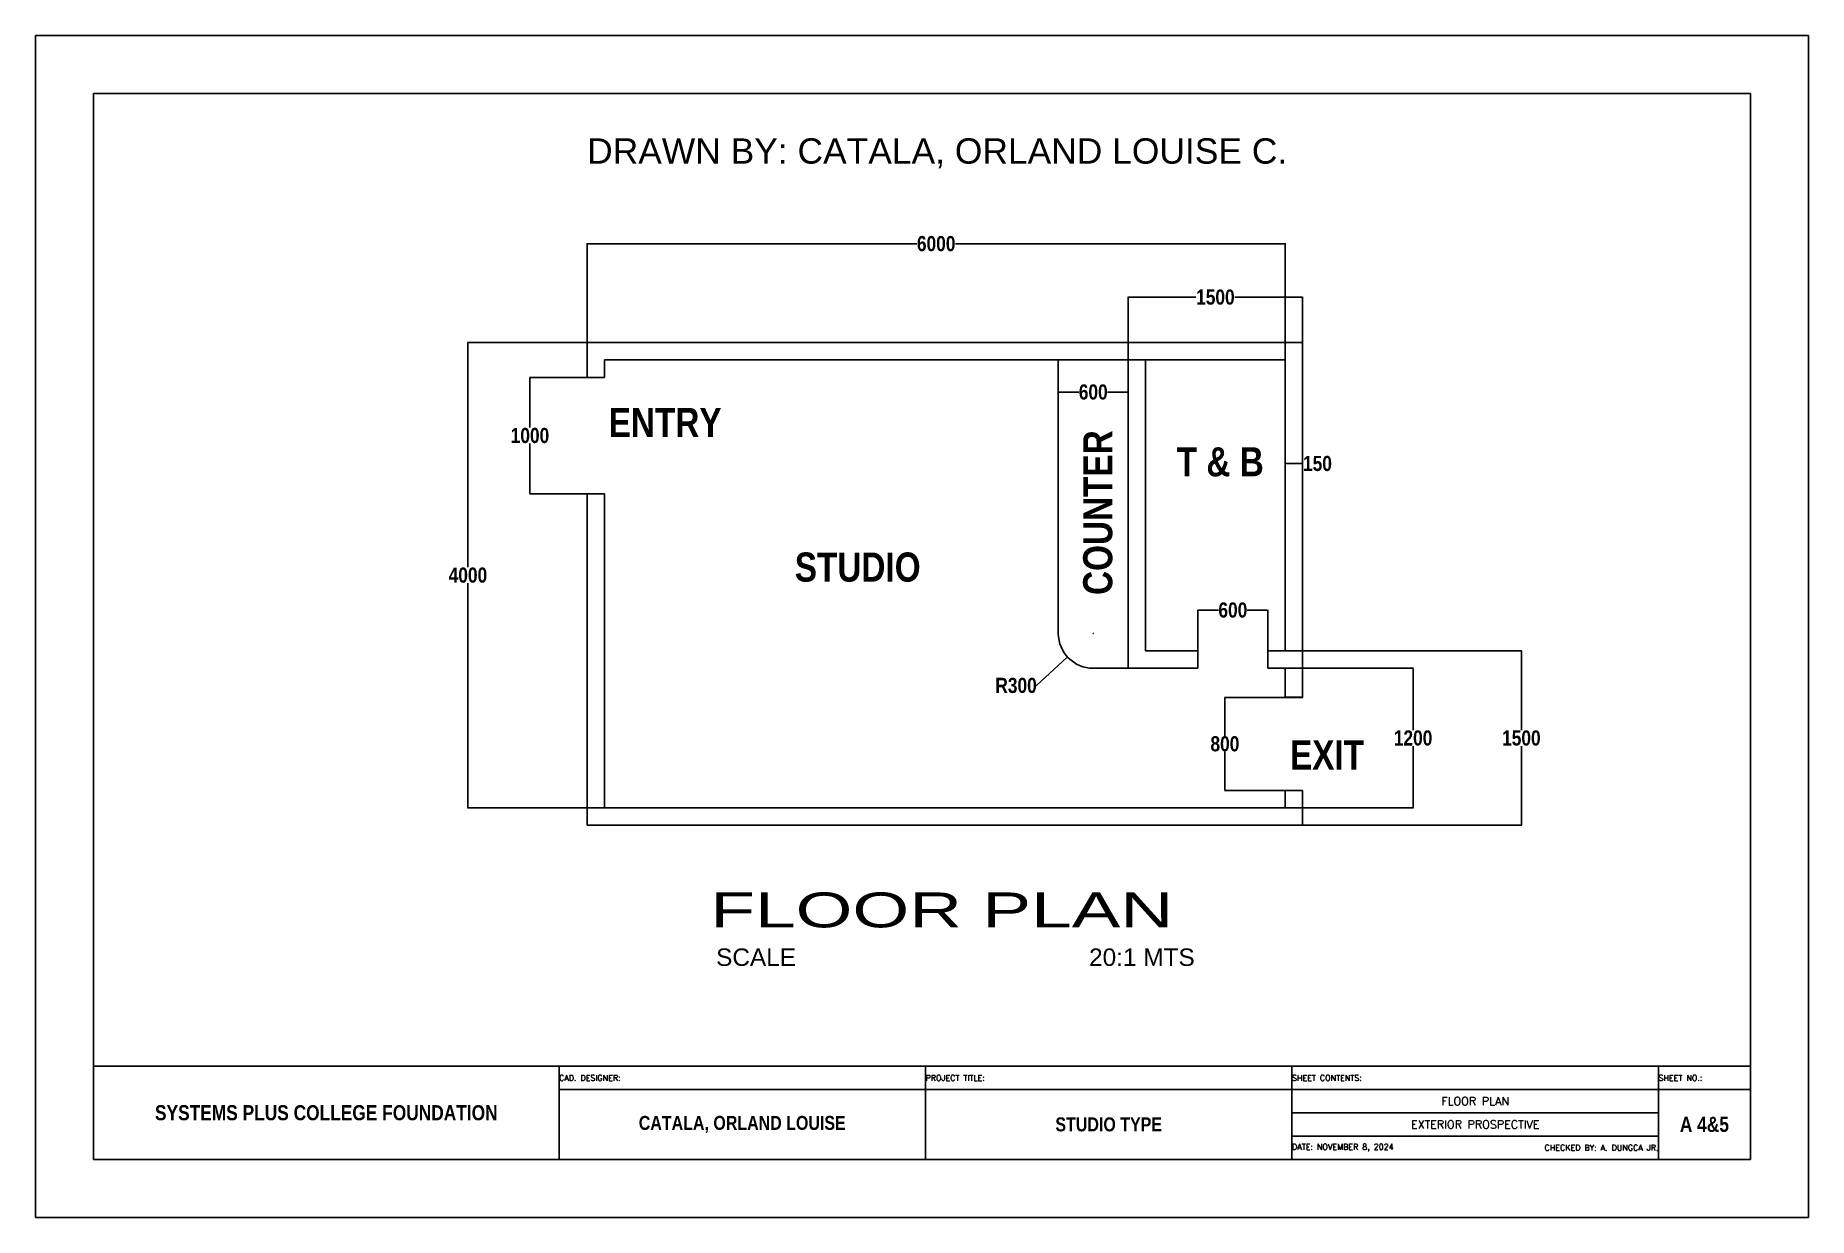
# Model space of a CAD drawing. Header units: millimetres. Extents: x 1752 to 2514, y 648 to 1156.
import ezdxf
from ezdxf.enums import TextEntityAlignment as Align

# ---------------------------------------------------------------- set-up
doc = ezdxf.new("R2010")
doc.units = ezdxf.units.MM
doc.styles.add('Annotative', font='arial.ttf')
doc.styles.get("Standard").update_dxf_attribs({"font": 'swisscbo.ttf', "height": 6.5})
doc.dimstyles.get("Standard").update_dxf_attribs({"dimtxt": 6.5, "dimasz": 0.18, "dimexe": 0.18, "dimexo": 0.0625, "dimgap": 0.09, "dimtad": 0, "dimtih": 1, "dimtoh": 1, "dimdec": 0, "dimlfac": 20, "dimzin": 0, "dimdsep": 46, "dimtxsty": 'Standard', "dimcen": 0.09, "dimclrd": 1, "dimclrt": 7, "dimadec": 0, "dimazin": 0, "dimtfac": 1, "dimtdec": 0, "dimtofl": 0, "dimtmove": 0, "dimatfit": 3, "dimfxl": 1, "dimtolj": 1, "dimtzin": 0, "dimarcsym": 0})

# ---------------------------------------------------------------- blocks, each defined once
blk = doc.blocks.new('*D1')
at = {"color": 0, "lineweight": -2, "transparency": 16777216}
for p, q in [((1989.07, 1023.68), (1989.07, 1066.25)), ((2289.07, 1016.18), (2289.07, 1066.25))]:
    blk.add_line(p, q, dxfattribs=at)
at = {"color": 1, "lineweight": -2, "transparency": 16777216}
for p, q in [((1989.25, 1066.07), (2130.71, 1066.07)), ((2288.89, 1066.07), (2147.43, 1066.07))]:
    blk.add_line(p, q, dxfattribs=at)
at = {"color": 1, "transparency": 16777216}
for points in [[(1989.25, 1066.1), (1989.25, 1066.04), (1989.07, 1066.07)], [(2288.89, 1066.1), (2288.89, 1066.04), (2289.07, 1066.07)]]:
    blk.add_solid(points, dxfattribs=at)
at = {"layer": 'Defpoints', "color": 0, "transparency": 16777216}
for p in [(2289.07, 1066.07), (1989.07, 1023.61), (2289.07, 1016.11)]:
    blk.add_point(p, dxfattribs=at)
at = {"color": 7, "transparency": 16777216, "insert": (2139.07, 1066.07), "char_height": 6.5, "attachment_point": 5}
blk.add_mtext('\\A1;6000', dxfattribs=at)
blk = doc.blocks.new('*D2')
at = {"color": 0, "lineweight": -2, "transparency": 16777216}
for p, q in [((1989.01, 1008.61), (1964.32, 1008.61)), ((1989.01, 958.61), (1964.32, 958.61))]:
    blk.add_line(p, q, dxfattribs=at)
at = {"color": 1, "lineweight": -2, "transparency": 16777216}
for p, q in [((1964.5, 1008.43), (1964.5, 987.04)), ((1964.5, 958.79), (1964.5, 980.19))]:
    blk.add_line(p, q, dxfattribs=at)
at = {"color": 1, "transparency": 16777216}
for points in [[(1964.47, 1008.43), (1964.53, 1008.43), (1964.5, 1008.61)], [(1964.47, 958.79), (1964.53, 958.79), (1964.5, 958.61)]]:
    blk.add_solid(points, dxfattribs=at)
at = {"layer": 'Defpoints', "color": 0, "transparency": 16777216}
for p in [(1989.07, 1008.61), (1964.5, 958.61), (1989.07, 958.61)]:
    blk.add_point(p, dxfattribs=at)
at = {"color": 7, "transparency": 16777216, "insert": (1964.5, 983.61), "char_height": 6.5, "attachment_point": 5}
blk.add_mtext('\\A1;1000', dxfattribs=at)
blk = doc.blocks.new('*D3')
at = {"color": 0, "lineweight": -2, "transparency": 16777216}
for p, q in [((1989.01, 1023.61), (1937.66, 1023.61)), ((1996.51, 823.61), (1937.66, 823.61))]:
    blk.add_line(p, q, dxfattribs=at)
at = {"color": 1, "lineweight": -2, "transparency": 16777216}
for p, q in [((1937.84, 1023.43), (1937.84, 927.04)), ((1937.84, 823.79), (1937.84, 920.19))]:
    blk.add_line(p, q, dxfattribs=at)
at = {"color": 1, "transparency": 16777216}
for points in [[(1937.81, 1023.43), (1937.87, 1023.43), (1937.84, 1023.61)], [(1937.81, 823.79), (1937.87, 823.79), (1937.84, 823.61)]]:
    blk.add_solid(points, dxfattribs=at)
at = {"layer": 'Defpoints', "color": 0, "transparency": 16777216}
for p in [(1989.07, 1023.61), (1937.84, 823.61), (1996.57, 823.61)]:
    blk.add_point(p, dxfattribs=at)
at = {"color": 7, "transparency": 16777216, "insert": (1937.84, 923.61), "char_height": 6.5, "attachment_point": 5}
blk.add_mtext('\\A1;4000', dxfattribs=at)
blk = doc.blocks.new('*D4')
at = {"color": 0, "lineweight": -2, "transparency": 16777216}
for p, q in [((2251.57, 891.18), (2251.57, 908.77)), ((2281.57, 891.18), (2281.57, 908.77))]:
    blk.add_line(p, q, dxfattribs=at)
at = {"color": 1, "lineweight": -2, "transparency": 16777216}
for p, q in [((2251.75, 908.59), (2260.37, 908.59)), ((2281.39, 908.59), (2272.77, 908.59))]:
    blk.add_line(p, q, dxfattribs=at)
at = {"color": 1, "transparency": 16777216}
for points in [[(2251.75, 908.62), (2251.75, 908.56), (2251.57, 908.59)], [(2281.39, 908.62), (2281.39, 908.56), (2281.57, 908.59)]]:
    blk.add_solid(points, dxfattribs=at)
at = {"layer": 'Defpoints', "color": 0, "transparency": 16777216}
for p in [(2281.57, 908.59), (2251.57, 891.11), (2281.57, 891.11)]:
    blk.add_point(p, dxfattribs=at)
at = {"color": 7, "transparency": 16777216, "insert": (2266.57, 908.59), "char_height": 6.5, "attachment_point": 5}
blk.add_mtext('\\A1;600', dxfattribs=at)
blk = doc.blocks.new('*D5')
at = {"color": 0, "lineweight": -2, "transparency": 16777216}
for p, q in [((2289.13, 883.61), (2344.21, 883.61)), ((2289.13, 823.61), (2344.21, 823.61))]:
    blk.add_line(p, q, dxfattribs=at)
at = {"color": 1, "lineweight": -2, "transparency": 16777216}
for p, q in [((2344.03, 883.43), (2344.03, 857.04)), ((2344.03, 823.79), (2344.03, 850.19))]:
    blk.add_line(p, q, dxfattribs=at)
at = {"color": 1, "transparency": 16777216}
for points in [[(2344, 883.43), (2344.06, 883.43), (2344.03, 883.61)], [(2344, 823.79), (2344.06, 823.79), (2344.03, 823.61)]]:
    blk.add_solid(points, dxfattribs=at)
at = {"layer": 'Defpoints', "color": 0, "transparency": 16777216}
for p in [(2289.07, 883.61), (2289.07, 823.61), (2344.03, 823.61)]:
    blk.add_point(p, dxfattribs=at)
at = {"color": 7, "transparency": 16777216, "insert": (2344.03, 853.61), "char_height": 6.5, "attachment_point": 5}
blk.add_mtext('\\A1;1200', dxfattribs=at)
blk = doc.blocks.new('*D6')
at = {"color": 0, "lineweight": -2, "transparency": 16777216}
for p, q in [((2289.13, 891.11), (2390.75, 891.11)), ((2296.63, 816.11), (2390.75, 816.11))]:
    blk.add_line(p, q, dxfattribs=at)
at = {"color": 1, "lineweight": -2, "transparency": 16777216}
for p, q in [((2390.57, 890.93), (2390.57, 857.04)), ((2390.57, 816.29), (2390.57, 850.19))]:
    blk.add_line(p, q, dxfattribs=at)
at = {"color": 1, "transparency": 16777216}
for points in [[(2390.54, 890.93), (2390.6, 890.93), (2390.57, 891.11)], [(2390.54, 816.29), (2390.6, 816.29), (2390.57, 816.11)]]:
    blk.add_solid(points, dxfattribs=at)
at = {"layer": 'Defpoints', "color": 0, "transparency": 16777216}
for p in [(2289.07, 891.11), (2296.57, 816.11), (2390.57, 816.11)]:
    blk.add_point(p, dxfattribs=at)
at = {"color": 7, "transparency": 16777216, "insert": (2390.57, 853.61), "char_height": 6.5, "attachment_point": 5}
blk.add_mtext('\\A1;1500', dxfattribs=at)
blk = doc.blocks.new('*D7')
at = {"color": 0, "lineweight": -2, "transparency": 16777216}
for p, q in [((2296.53, 871.1), (2262.98, 871.1)), ((2296.51, 831.12), (2262.98, 831.12))]:
    blk.add_line(p, q, dxfattribs=at)
at = {"color": 1, "lineweight": -2, "transparency": 16777216}
for p, q in [((2263.16, 870.92), (2263.16, 854.53)), ((2263.16, 831.3), (2263.16, 847.69))]:
    blk.add_line(p, q, dxfattribs=at)
at = {"color": 1, "transparency": 16777216}
for points in [[(2263.13, 870.92), (2263.19, 870.92), (2263.16, 871.1)], [(2263.13, 831.3), (2263.19, 831.3), (2263.16, 831.12)]]:
    blk.add_solid(points, dxfattribs=at)
at = {"layer": 'Defpoints', "color": 0, "transparency": 16777216}
for p in [(2296.59, 871.1), (2263.16, 831.12), (2296.57, 831.12)]:
    blk.add_point(p, dxfattribs=at)
at = {"color": 7, "transparency": 16777216, "insert": (2263.16, 851.11), "char_height": 6.5, "attachment_point": 5}
blk.add_mtext('\\A1;800', dxfattribs=at)
blk = doc.blocks.new('*D8')
at = {"color": 0, "lineweight": -2, "transparency": 16777216}
for p, q in [((2221.57, 1016.18), (2221.57, 1043.27)), ((2296.57, 1023.68), (2296.57, 1043.27))]:
    blk.add_line(p, q, dxfattribs=at)
at = {"color": 1, "lineweight": -2, "transparency": 16777216}
for p, q in [((2221.75, 1043.09), (2250.72, 1043.09)), ((2296.39, 1043.09), (2267.43, 1043.09))]:
    blk.add_line(p, q, dxfattribs=at)
at = {"color": 1, "transparency": 16777216}
for points in [[(2221.75, 1043.12), (2221.75, 1043.06), (2221.57, 1043.09)], [(2296.39, 1043.12), (2296.39, 1043.06), (2296.57, 1043.09)]]:
    blk.add_solid(points, dxfattribs=at)
at = {"layer": 'Defpoints', "color": 0, "transparency": 16777216}
for p in [(2221.57, 1043.09), (2296.57, 1023.61), (2221.57, 1016.11)]:
    blk.add_point(p, dxfattribs=at)
at = {"color": 7, "transparency": 16777216, "insert": (2259.07, 1043.09), "char_height": 6.5, "attachment_point": 5}
blk.add_mtext('\\A1;1500', dxfattribs=at)
blk = doc.blocks.new('*D9')
at = {"color": 0, "lineweight": -2, "transparency": 16777216}
for p, q in [((2191.57, 1016.05), (2191.57, 1002.12)), ((2221.57, 1016.05), (2221.57, 1002.12))]:
    blk.add_line(p, q, dxfattribs=at)
at = {"color": 1, "lineweight": -2, "transparency": 16777216}
for p, q in [((2191.75, 1002.3), (2200.37, 1002.3)), ((2221.39, 1002.3), (2212.77, 1002.3))]:
    blk.add_line(p, q, dxfattribs=at)
at = {"color": 1, "transparency": 16777216}
for points in [[(2191.75, 1002.33), (2191.75, 1002.27), (2191.57, 1002.3)], [(2221.39, 1002.33), (2221.39, 1002.27), (2221.57, 1002.3)]]:
    blk.add_solid(points, dxfattribs=at)
at = {"layer": 'Defpoints', "color": 0, "transparency": 16777216}
for p in [(2191.57, 1016.11), (2221.57, 1016.11), (2221.57, 1002.3)]:
    blk.add_point(p, dxfattribs=at)
at = {"color": 7, "transparency": 16777216, "insert": (2206.57, 1002.3), "char_height": 6.5, "attachment_point": 5}
blk.add_mtext('\\A1;600', dxfattribs=at)
blk = doc.blocks.new('*D10')
at = {"color": 0, "lineweight": -2, "transparency": 16777216}
for p, q in [((2296.57, 1023.55), (2296.57, 971.4)), ((2289.07, 1016.05), (2289.07, 971.4))]:
    blk.add_line(p, q, dxfattribs=at)
at = {"color": 1, "lineweight": -2, "transparency": 16777216}
for p, q in [((2289.25, 971.58), (2296.39, 971.58)), ((2296.57, 971.58), (2296.75, 971.58))]:
    blk.add_line(p, q, dxfattribs=at)
at = {"color": 1, "transparency": 16777216}
for points in [[(2289.25, 971.61), (2289.25, 971.55), (2289.07, 971.58)], [(2296.39, 971.61), (2296.39, 971.55), (2296.57, 971.58)]]:
    blk.add_solid(points, dxfattribs=at)
at = {"layer": 'Defpoints', "color": 0, "transparency": 16777216}
for p in [(2296.57, 1023.61), (2289.07, 1016.11), (2296.57, 971.58)]:
    blk.add_point(p, dxfattribs=at)
at = {"color": 7, "transparency": 16777216, "insert": (2302.94, 971.58), "char_height": 6.5, "attachment_point": 5}
blk.add_mtext('\\A1;150', dxfattribs=at)
blk = doc.blocks.new('*D11')
at = {"color": 0, "lineweight": -2, "transparency": 16777216}
for p, q in [((2206.48, 898.61), (2206.66, 898.61)), ((2206.57, 898.52), (2206.57, 898.7))]:
    blk.add_line(p, q, dxfattribs=at)
at = {"color": 1, "lineweight": -2, "transparency": 16777216}
for p, q in [((2182.18, 876.2), (2195.4, 888.34)), ((2182, 876.2), (2182.18, 876.2))]:
    blk.add_line(p, q, dxfattribs=at)
at = {"color": 1, "transparency": 16777216}
blk.add_solid([(2195.37, 888.36), (2195.42, 888.32), (2195.53, 888.46)], dxfattribs=at)
at = {"layer": 'Defpoints', "color": 0, "transparency": 16777216}
for p in [(2206.57, 898.61), (2195.53, 888.46)]:
    blk.add_point(p, dxfattribs=at)
at = {"color": 7, "transparency": 16777216, "insert": (2173.4, 876.2), "char_height": 6.5, "attachment_point": 5}
blk.add_mtext('\\A1;R300', dxfattribs=at)

msp = doc.modelspace()

# ---------------------------------------------------------------- linework, layer by layer
for p, q in [((1751.982, 672.555), (1751.982, 1155.555)), ((1751.982, 1155.555), (2513.982, 1155.555)), ((2513.982, 1155.555), (2513.982, 647.555)), ((2513.982, 1155.555), (2513.982, 1130.555)), ((1776.982, 672.555), (1776.982, 1130.555)), ((2488.982, 1130.555), (1776.982, 1130.555)), ((2488.982, 712.555), (2488.982, 1130.555)), ((1989.072, 1023.614), (1989.072, 1008.614)), ((1989.072, 1023.614), (1989.072, 1023.614)), ((1989.072, 1023.614), (2289.072, 1023.614)), ((2296.572, 1023.614), (2221.572, 1023.614)), ((2289.072, 1023.614), (2289.072, 1023.614)), ((2289.072, 1023.614), (2289.072, 1023.614)), ((2289.072, 1023.614), (2296.572, 1023.614)), ((2296.572, 1023.614), (2296.572, 1023.614)), ((2296.572, 1023.614), (2296.572, 871.098)), ((1996.572, 1016.114), (1996.572, 1008.614)), ((1996.572, 1016.114), (2289.072, 1016.114)), ((1996.572, 1016.114), (1996.572, 1016.114)), ((1996.572, 1016.114), (1996.572, 1008.614)), ((2191.572, 898.614), (2191.572, 1016.114)), ((2221.572, 1016.114), (2221.572, 883.614)), ((2229.072, 1016.114), (2229.072, 891.114)), ((2289.072, 1016.114), (2289.072, 891.114)), ((1996.572, 1008.614), (1989.072, 1008.614)), ((1996.572, 958.614), (1989.072, 958.614)), ((1989.072, 958.614), (1989.072, 823.614)), ((1996.572, 958.614), (1996.572, 823.614)), ((2251.572, 891.114), (2229.072, 891.114)), ((2251.572, 883.614), (2251.572, 891.114)), ((2289.072, 891.114), (2281.572, 891.114)), ((2281.572, 883.614), (2281.572, 891.114)), ((2296.572, 891.114), (2296.572, 891.114)), ((2296.572, 871.098), (2296.572, 891.114)), ((2221.572, 883.614), (2206.572, 883.614)), ((2251.572, 883.614), (2221.572, 883.614)), ((2289.072, 883.614), (2281.572, 883.614)), ((2281.572, 883.614), (2281.572, 883.614)), ((2281.572, 883.614), (2281.572, 883.614)), ((2289.088, 871.114), (2296.588, 871.098)), ((2289.072, 831.114), (2296.572, 831.119)), ((2289.072, 823.614), (2289.072, 831.114)), ((2289.072, 823.614), (2289.072, 831.114)), ((2289.072, 831.114), (2289.072, 823.614)), ((2289.072, 823.614), (2289.072, 831.114)), ((2296.572, 831.119), (2296.572, 816.114)), ((2296.572, 816.114), (2296.572, 831.119)), ((1989.072, 823.614), (1989.072, 823.614)), ((1989.072, 823.614), (1989.072, 816.114)), ((1996.572, 823.614), (2289.072, 823.614)), ((2289.072, 823.614), (2289.072, 823.614)), ((2289.072, 823.614), (2289.072, 823.614)), ((1989.072, 816.114), (1989.072, 816.114)), ((1989.072, 816.114), (2296.572, 816.114)), ((2488.982, 712.555), (1776.982, 712.555)), ((1976.982, 672.555), (1976.982, 712.555)), ((2134.482, 672.555), (2134.482, 712.555)), ((2291.982, 672.555), (2291.982, 712.555)), ((2449.482, 672.555), (2449.482, 712.555)), ((2449.482, 712.555), (2449.482, 702.555)), ((2488.982, 672.555), (2488.982, 712.555)), ((2449.482, 702.555), (1976.982, 702.555)), ((2449.482, 702.555), (2488.982, 702.555)), ((2449.482, 692.555), (2291.982, 692.555)), ((2449.482, 682.555), (2291.982, 682.555)), ((1751.982, 647.555), (1751.982, 672.555)), ((1776.982, 672.555), (2488.982, 672.555)), ((1751.982, 647.555), (1776.982, 647.555)), ((1776.982, 647.555), (1976.982, 647.555)), ((1976.982, 647.555), (2134.482, 647.555)), ((2134.482, 647.555), (2291.982, 647.555)), ((2291.982, 647.555), (2449.482, 647.555)), ((2291.982, 647.555), (2291.982, 647.555)), ((2449.482, 647.555), (2488.982, 647.555)), ((2513.982, 647.555), (2488.982, 647.555))]:
    msp.add_line(p, q)
msp.add_lwpolyline([(2289.072, 883.614), (2296.572, 883.614), (2296.572, 871.119), (2289.072, 871.119)], close=True)
for points in [[(2289.072, 871.119), (2296.572, 871.119), (2296.572, 871.098)], [(2296.572, 831.119), (2289.072, 831.119)]]:
    msp.add_lwpolyline(points)
msp.add_arc((2206.572, 898.614), 15, 180, 270)

# ---------------------------------------------------------------- texts
at = {"style": 'Annotative'}
msp.add_text('DRAWN BY: CATALA, ORLAND LOUISE C.', height=10.88674, dxfattribs=at).set_placement((1989.072, 1100.463), (2289.928, 1100.463), align=Align.ALIGNED)
for s, p in [('ENTRY', (1998.345, 983.001)), ('T & B', (2242.479, 966.089)), ('STUDIO', (2078.313, 920.848)), ('EXIT', (2291.137, 840.09))]:
    msp.add_text(s, height=12.5).set_placement(p)
msp.add_text('COUNTER', height=12.5, rotation=90).set_placement((2214.758, 915.104))
at = {"style": 'Annotative', "width": 1.498415}
msp.add_text('FLOOR PLAN', height=15, dxfattribs=at).set_placement((2042.016, 772.252), (2240.929, 772.252), align=Align.FIT)
at = {"style": 'Annotative'}
for s, p in [('SCALE', (2044.495, 755.685)), ('20:1 MTS', (2204.781, 755.685))]:
    msp.add_text(s, height=7.5, dxfattribs=at).set_placement(p)
for s, width, insert, char_height, attachment_point in [('{\\Fromans|c0;CAD. DESIGNER:}', 157.5, (1976.982, 707.555), 2.5, 4), ('{\\Fromans|c0;PROJECT TITLE:}', 157.5, (2134.482, 707.555), 2.5, 4), ('{\\Fromans|c0;SHEET CONTENTS:}', 157.5, (2291.982, 707.555), 2.5, 4), ('{\\Fromans|c0;SHEET NO.:}', 39.5, (2449.482, 707.555), 2.5, 4), ('SYSTEMS PLUS COLLEGE FOUNDATION', 200, (1876.982, 692.555), 6.5, 5), ('{\\Fromanc|c0;FLOOR PLAN}', 157.5, (2370.732, 697.555), 3.5, 5), ('CATALA, ORLAND LOUISE', 157.5, (2055.732, 687.555), 6, 5), ('STUDIO TYPE', 157.5, (2213.232, 687.555), 6, 5), ('{\\Fromanc|c0;EXTERIOR PROSPECTIVE}', 157.5, (2370.732, 687.555), 3.5, 5), ('A 4&5', 39.5, (2469.232, 687.555), 6.5, 5), ('{\\Fromans|c0;DATE: NOVEMBER 8, 2024}', 157.5, (2291.982, 677.555), 2.5, 4), ('{\\Fromans|c0;CHECKED BY: A. DUNGCA JR.}', 157.5, (2449.482, 677.555), 2.5, 6)]:
    msp.add_mtext_dynamic_manual_height_columns(s, width=width, gutter_width=32.5, heights=[0], dxfattribs=dict(insert=insert, char_height=char_height, attachment_point=attachment_point))

# ---------------------------------------------------------------- dimensions: what is measured, and where the dimension line sits
for base, p1, p2, picture, middle in [((2289.072, 1066.07), (1989.072, 1023.614), (2289.072, 1016.114), '*D1', (2139.072, 1066.07)), ((2221.572, 1043.094), (2296.572, 1023.614), (2221.572, 1016.114), '*D8', (2259.072, 1043.094)), ((2296.572, 971.583), (2289.072, 1016.114), (2296.572, 1023.614), '*D10', (2302.945, 971.583)), ((2221.572, 1002.296), (2191.572, 1016.114), (2221.572, 1016.114), '*D9', (2206.572, 1002.296)), ((2281.572, 908.586), (2251.572, 891.114), (2281.572, 891.114), '*D4', (2266.572, 908.586))]:
    dim = msp.add_linear_dim(base=base, p1=p1, p2=p2, dimstyle='Standard')
    dim.commit()
    dim.dimension.update_dxf_attribs({"geometry": picture, "text_midpoint": middle})
for base, p1, p2, picture, middle in [((1937.84, 823.614), (1989.072, 1023.614), (1996.572, 823.614), '*D3', (1937.84, 923.614)), ((1964.496, 958.614), (1989.072, 1008.614), (1989.072, 958.614), '*D2', (1964.496, 983.614)), ((2390.568, 816.114), (2289.072, 891.114), (2296.572, 816.114), '*D6', (2390.568, 853.614)), ((2344.026, 823.614), (2289.072, 883.614), (2289.072, 823.614), '*D5', (2344.026, 853.614)), ((2263.156, 831.119), (2296.588, 871.098), (2296.572, 831.119), '*D7', (2263.156, 851.108))]:
    dim = msp.add_linear_dim(base=base, p1=p1, p2=p2, angle=90, dimstyle='Standard')
    dim.commit()
    dim.dimension.update_dxf_attribs({"geometry": picture, "text_midpoint": middle})
dim = msp.add_radius_dim(center=(2206.572, 898.614), mpoint=(2195.528, 888.464), dimstyle='Standard')
dim.commit()
dim.dimension.update_dxf_attribs({"geometry": '*D11', "text_midpoint": (2173.399, 876.2), "dimtype": 164})

doc.saveas('drawing.dxf')
